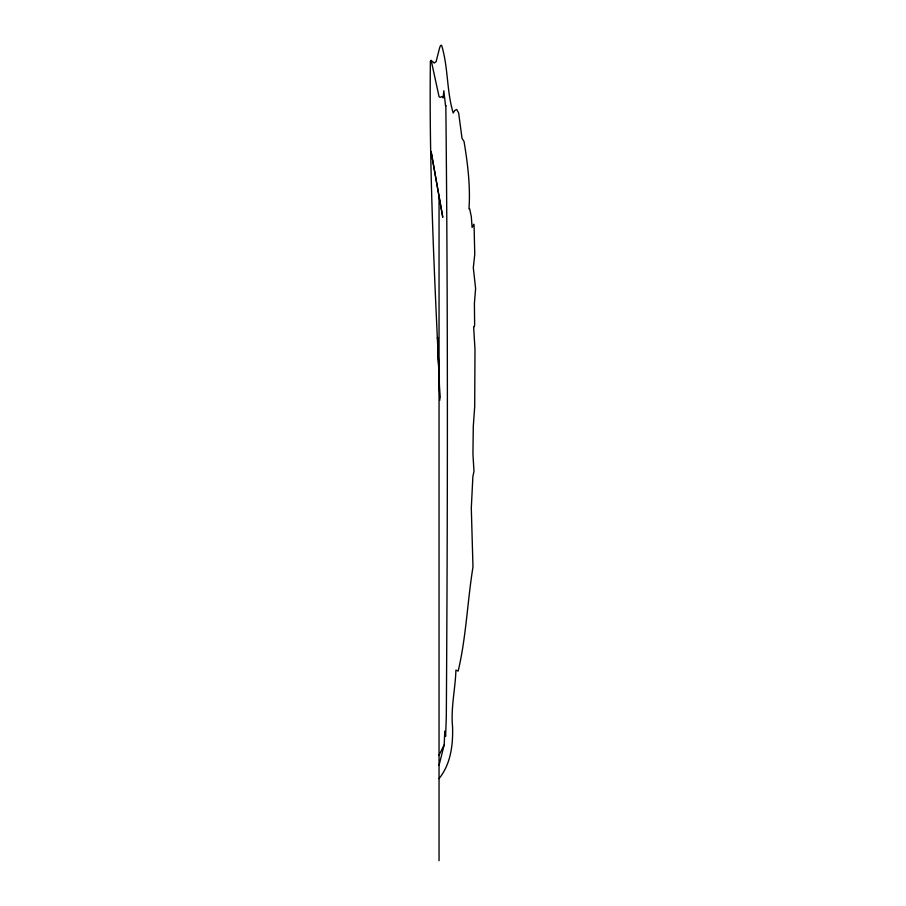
<?xml version="1.0" encoding="UTF-8"?>
<svg xmlns="http://www.w3.org/2000/svg" width="906" height="906" viewBox="0 0 906 906"><rect width="100%" height="100%" fill="white"/><g stroke="black" fill="none" stroke-linecap="round" stroke-linejoin="round"><path stroke-width="1.36" d="M439.048 765.264L444.2 744.845L444.778 731.131L445.605 736.442L446.307 716.997C447.677 513.192 447.972 309.263 445.831 105.458L445.582 106.195L443.838 90.747L443.113 97.927L442.083 96.512L440.067 97.395L439.048 96.602L431.143 60.238L430.395 61.597C429.048 165.911 434.167 270.011 439.048 374.189L439.84 397.791M439.048 755.196L444.2 744.845M439.048 778.628C450.814 763.962 453.102 744.981 452.57 726.827C450.701 707.914 455.344 689.013 455.911 670.1L458.176 671.086C466.239 636.85 467.383 601.561 472.977 566.986L471.301 508.062L472.887 476.443L473.985 471.256L472.943 454.246L473.283 426.466L474.699 406.59L474.993 349.501L473.634 326.806L474.37 326.613L474.642 324.541L474.393 303.555L475.605 288.493L473.306 267.655L474.767 254.45L474.076 225.934L473.804 224.224L472.094 227.485L471.301 216.545L469.659 208.776L468.98 208.901C470.497 186.16 467.756 163.726 464.008 141.381L462.026 138.369L458.651 112.99L456.692 109.501L454.789 110.453L453.204 113.012C446.511 90.804 448.357 67.474 441.607 45.3L440.599 45.459L439.67 47.644L436.092 61.676L434.189 63.046L432.298 61.28L430.395 61.597M439.048 196.477L442.785 217.304L431.097 151.438L439.048 196.477L439.048 860.7M439.048 374.189L437.564 337.123L439.84 400.226"/></g></svg>
